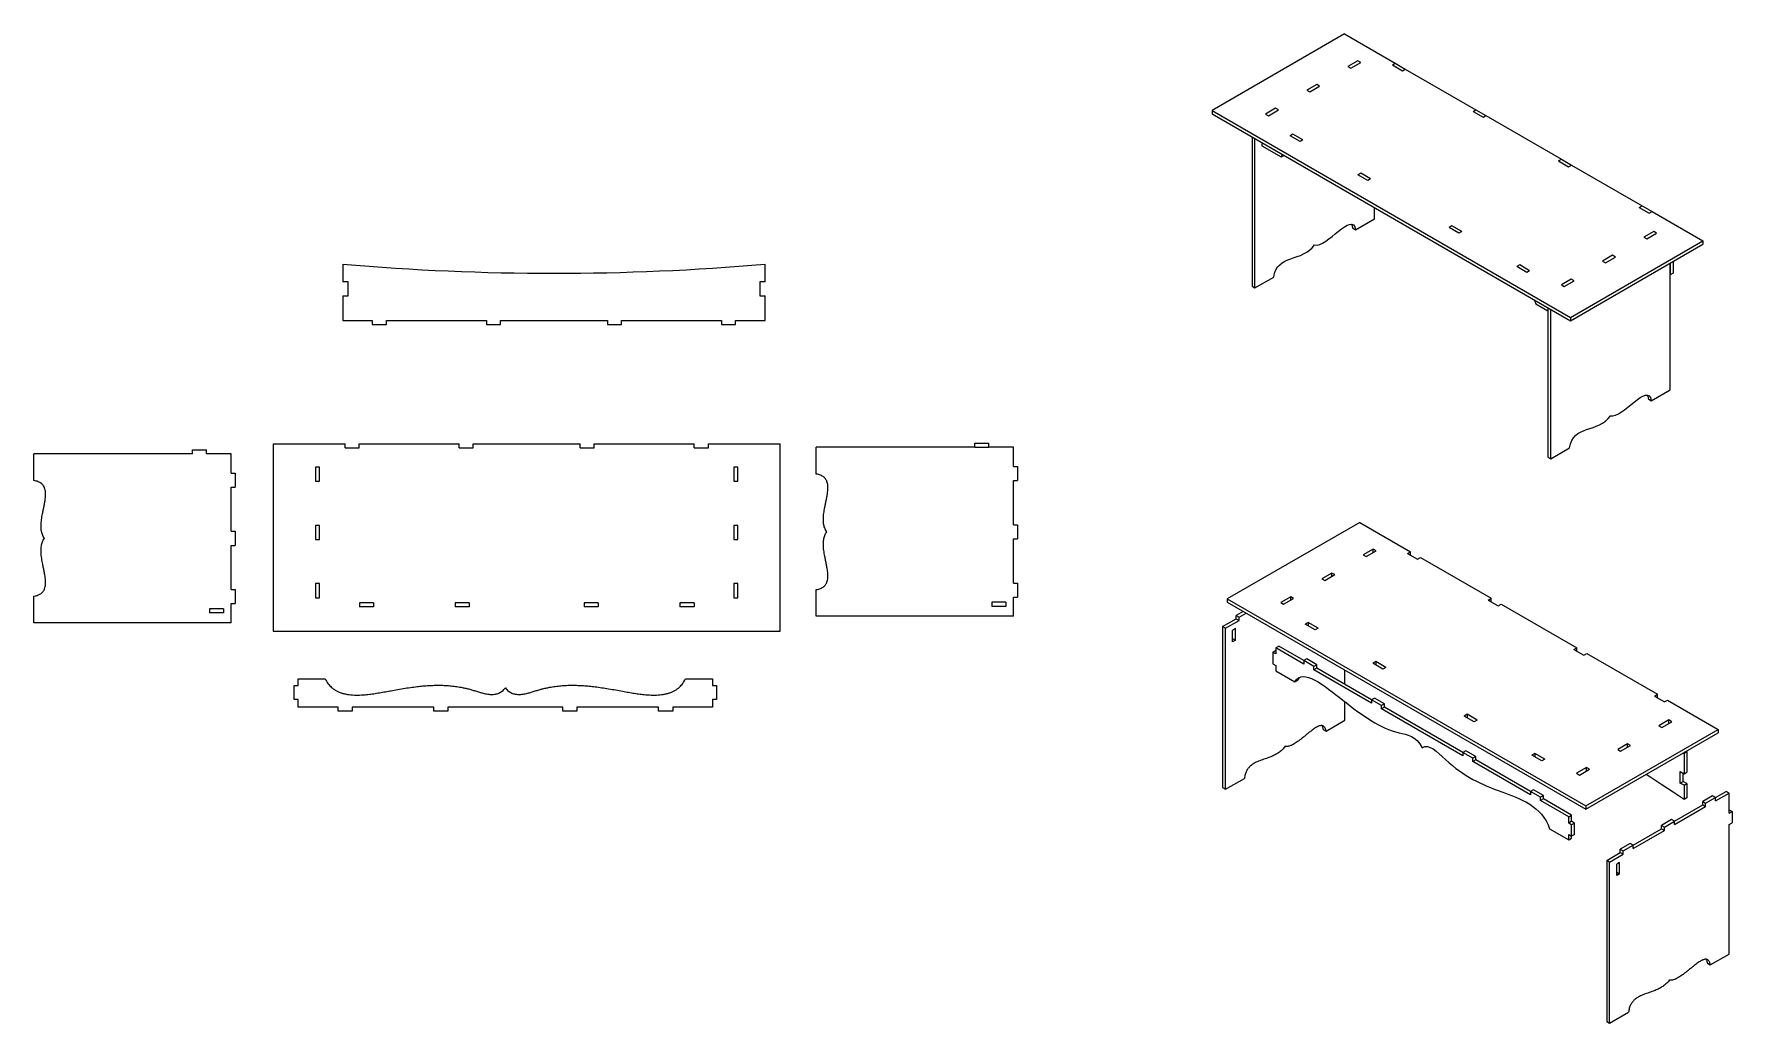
# Model space of a CAD drawing. Header units: millimetres. Extents: x -1606 to 4424, y -1775 to 1736.
import ezdxf

# ---------------------------------------------------------------- set-up
doc = ezdxf.new("R2010")
doc.units = ezdxf.units.MM

msp = doc.modelspace()

# ---------------------------------------------------------------- linework, layer by layer
at = {"color": 7, "linetype": 'Continuous', "lineweight": 15}
for p, q in [((3047.8, 1735.8), (2577.9, 1464.5)), ((3047.8, 1735.8), (3228.2, 1631.7)), ((3095.4, 1640.8), (3060, 1620.4)), ((3070.4, 1614.4), (3105.7, 1634.8)), ((3105.7, 1634.8), (3095.4, 1640.8)), ((3217.8, 1625.7), (3228.2, 1631.7)), ((3228.2, 1631.7), (3263.5, 1611.3)), ((3060, 1620.4), (3070.4, 1614.4)), ((3217.8, 1625.7), (3253.2, 1605.3)), ((3253.2, 1605.3), (3263.5, 1611.3)), ((3263.5, 1611.3), (3514.6, 1466.4)), ((2949.1, 1556.3), (2913.7, 1535.9)), ((2913.7, 1535.9), (2924.1, 1529.9)), ((2924.1, 1529.9), (2959.4, 1550.3)), ((2959.4, 1550.3), (2949.1, 1556.3)), ((2577.9, 1464.5), (3850.6, 729.7)), ((2577.9, 1464.5), (2577.9, 1452.5)), ((2577.9, 1452.5), (3850.6, 717.7)), ((2802.8, 1471.9), (2767.4, 1451.5)), ((2767.4, 1451.5), (2777.8, 1445.5)), ((2777.8, 1445.5), (2813.2, 1465.9)), ((2813.2, 1465.9), (2802.8, 1471.9)), ((3504.2, 1460.4), (3514.6, 1466.4)), ((3504.2, 1460.4), (3539.6, 1440)), ((3514.6, 1466.4), (3549.9, 1445.9)), ((3539.6, 1440), (3549.9, 1445.9)), ((3549.9, 1445.9), (3818.5, 1290.9)), ((2719.3, 1370.9), (2719.3, 840.1)), ((2729.6, 834.1), (2729.6, 1364.9)), ((2754.6, 1350.5), (2754.6, 1338.5)), ((2754.6, 1338.5), (2822.3, 1299.4)), ((2864.8, 1380.5), (2854.4, 1374.5)), ((2889.8, 1354.1), (2854.4, 1374.5)), ((2900.2, 1360.1), (2864.8, 1380.5)), ((2900.2, 1360.1), (2889.8, 1354.1)), ((2822.3, 1299.4), (2832.6, 1305.4)), ((3808.2, 1284.9), (3818.5, 1290.9)), ((3808.2, 1284.9), (3843.5, 1264.5)), ((3818.5, 1290.9), (3853.9, 1270.5)), ((3843.5, 1264.5), (3853.9, 1270.5)), ((3853.9, 1270.5), (4104.9, 1125.6)), ((3105.3, 1241.7), (3094.9, 1235.7)), ((3130.2, 1215.3), (3094.9, 1235.7)), ((3140.6, 1221.2), (3105.3, 1241.7)), ((3140.6, 1221.2), (3130.2, 1215.3)), ((3153.9, 1079.1), (3153.9, 1120)), ((4094.6, 1119.6), (4104.9, 1125.6)), ((4094.6, 1119.6), (4129.9, 1099.2)), ((4104.9, 1125.6), (4140.3, 1105.1)), ((4129.9, 1099.2), (4140.3, 1105.1)), ((4140.3, 1105.1), (4320.6, 1001)), ((3076.5, 1046.3), (3086.9, 1040.4)), ((3086.9, 1040.4), (3153.9, 1079.1)), ((3429.3, 1054.6), (3419, 1048.6)), ((3454.3, 1028.2), (3419, 1048.6)), ((3464.7, 1034.2), (3429.3, 1054.6)), ((3464.7, 1034.2), (3454.3, 1028.2)), ((4145.7, 1034.5), (4110.3, 1014)), ((4120.7, 1008.1), (4156, 1028.5)), ((4156, 1028.5), (4145.7, 1034.5)), ((3850.6, 729.7), (4320.6, 1001)), ((3850.6, 717.7), (4320.6, 989.1)), ((4110.3, 1014), (4120.7, 1008.1)), ((4320.6, 1001), (4320.6, 989.1)), ((-509.3, 918.8), (-509.3, 856.2)), ((990.7, 856.2), (990.7, 918.8)), ((3669.8, 915.8), (3659.4, 909.8)), ((3694.8, 889.4), (3659.4, 909.8)), ((3705.1, 895.4), (3669.8, 915.8)), ((3999.4, 950), (3964, 929.6)), ((3964, 929.6), (3974.4, 923.6)), ((3974.4, 923.6), (4009.7, 944)), ((4009.7, 944), (3999.4, 950)), ((4204.2, 472.7), (4204.2, 921.8)), ((4204.2, 921.8), (4204.2, 881)), ((4214.6, 927.8), (4214.6, 887)), ((-490.3, 856.2), (-509.3, 856.2)), ((-490.3, 806.2), (-490.3, 856.2)), ((990.7, 856.2), (971.6, 856.2)), ((971.6, 856.2), (971.6, 806.2)), ((2729.6, 834.1), (2796.7, 872.8)), ((3705.1, 895.4), (3694.8, 889.4)), ((3853.1, 865.6), (3817.7, 845.1)), ((3817.7, 845.1), (3828.1, 839.2)), ((3828.1, 839.2), (3863.5, 859.6)), ((3863.5, 859.6), (3853.1, 865.6)), ((4214.6, 887), (4204.2, 881)), ((-509.3, 806.2), (-509.3, 718.8)), ((-509.3, 806.2), (-490.3, 806.2)), ((971.6, 806.2), (990.7, 806.2)), ((990.7, 718.8), (990.7, 806.2)), ((2719.3, 840.1), (2729.6, 834.1)), ((3726.9, 777.2), (3769.6, 752.6)), ((3769.6, 764.5), (3769.6, 233.8)), ((3779.9, 227.8), (3779.9, 758.6)), ((3850.6, 729.7), (3850.6, 717.7)), ((-509.3, 718.8), (-404.3, 718.8)), ((-404.3, 718.8), (-404.3, 704.2)), ((-404.3, 704.2), (-354.3, 704.2)), ((-354.3, 718.8), (0.7, 718.8)), ((-354.3, 704.2), (-354.3, 718.8)), ((0.7, 718.8), (0.7, 704.2)), ((0.7, 704.2), (50.7, 704.2)), ((50.7, 704.2), (50.7, 718.8)), ((50.7, 718.8), (430.6, 718.8)), ((430.6, 718.8), (430.6, 704.2)), ((430.6, 704.2), (480.6, 704.2)), ((480.6, 718.8), (835.6, 718.8)), ((480.6, 704.2), (480.6, 718.8)), ((835.6, 718.8), (835.6, 704.2)), ((835.6, 704.2), (885.6, 704.2)), ((885.6, 718.8), (990.7, 718.8)), ((885.6, 704.2), (885.6, 718.8)), ((4126.8, 440), (4137.2, 434)), ((4137.2, 434), (4204.2, 472.7)), ((-1605.7, 150.4), (-1605.7, 245.2)), ((-1043.1, 245.2), (-1605.7, 245.2)), ((-1043.1, 245.2), (-1043.1, 259.9)), ((-1043.1, 259.9), (-993.1, 259.9)), ((-993.1, 245.2), (-993.1, 259.9)), ((-905.7, 245.2), (-993.1, 245.2)), ((-905.7, 177.1), (-905.7, 245.2)), ((-756, 280.9), (-756, -383.7)), ((-756, 280.9), (-500.9, 280.9)), ((-500.9, 266.3), (-500.9, 280.9)), ((-500.9, 266.3), (-450.9, 266.3)), ((-450.9, 266.3), (-450.9, 280.9)), ((-450.9, 280.9), (-95.9, 280.9)), ((-95.9, 266.3), (-95.9, 280.9)), ((-95.9, 266.3), (-45.9, 266.3)), ((-45.9, 266.3), (-45.9, 280.9)), ((-45.9, 280.9), (333.9, 280.9)), ((333.9, 266.3), (333.9, 280.9)), ((333.9, 266.3), (383.9, 266.3)), ((383.9, 266.3), (383.9, 280.9)), ((383.9, 280.9), (738.9, 280.9)), ((738.9, 266.3), (738.9, 280.9)), ((738.9, 266.3), (788.9, 266.3)), ((788.9, 280.9), (1044, 280.9)), ((788.9, 266.3), (788.9, 280.9)), ((1044, -383.7), (1044, 280.9)), ((1172.2, 173.6), (1172.2, 268.4)), ((1734.7, 268.4), (1172.2, 268.4)), ((1734.7, 268.4), (1734.7, 283)), ((1734.7, 283), (1784.7, 283)), ((1734.7, 268.4), (1784.7, 268.4)), ((1784.7, 268.4), (1784.7, 283)), ((1872.2, 268.4), (1784.7, 268.4)), ((1872.2, 200.3), (1872.2, 268.4)), ((3779.9, 227.8), (3847, 266.5)), ((-591.3, 198.1), (-606, 198.1)), ((-606, 198.1), (-606, 148.1)), ((-591.3, 148.1), (-591.3, 198.1)), ((879.3, 198.1), (879.3, 148.1)), ((894, 198.1), (879.3, 198.1)), ((894, 148.1), (894, 198.1)), ((1872.2, 200.3), (1886.8, 200.3)), ((1886.8, 200.3), (1886.8, 150.3)), ((3769.6, 233.8), (3779.9, 227.8)), ((-905.7, 177.1), (-891, 177.1)), ((-905.7, 127.1), (-891, 127.1)), ((-905.7, -29.8), (-905.7, 127.1)), ((-891, 177.1), (-891, 127.1)), ((-606, 148.1), (-591.3, 148.1)), ((879.3, 148.1), (894, 148.1)), ((1872.2, 150.3), (1886.8, 150.3)), ((1872.2, -6.6), (1872.2, 150.3)), ((3101.7, 1.7), (2631.7, -269.6)), ((3101.7, 1.7), (3282, -102.4)), ((-905.7, -29.8), (-891, -29.8)), ((-891, -29.8), (-891, -79.8)), ((-591.3, -8.7), (-606, -8.7)), ((-606, -8.7), (-606, -58.7)), ((-606, -58.7), (-591.3, -58.7)), ((-591.3, -58.7), (-591.3, -8.7)), ((879.3, -8.7), (879.3, -58.7)), ((894, -8.7), (879.3, -8.7)), ((879.3, -58.7), (894, -58.7)), ((894, -58.7), (894, -8.7)), ((1872.2, -6.6), (1886.8, -6.6)), ((1872.2, -56.6), (1886.8, -56.6)), ((1872.2, -213.5), (1872.2, -56.6)), ((1886.8, -6.6), (1886.8, -56.6)), ((-905.7, -236.6), (-905.7, -79.8)), ((-905.7, -79.8), (-891, -79.8)), ((3149.2, -93.3), (3113.9, -113.7)), ((3113.9, -113.7), (3124.2, -119.7)), ((3124.2, -119.7), (3159.6, -99.3)), ((3159.6, -99.3), (3149.2, -93.3)), ((3149.2, -105.3), (3149.2, -93.3)), ((3271.7, -108.4), (3282, -102.4)), ((3271.7, -108.4), (3307, -128.8)), ((3282, -114.4), (3282, -102.4)), ((3002.9, -177.8), (2967.6, -198.2)), ((3013.3, -183.7), (3002.9, -177.8)), ((3002.9, -189.7), (3002.9, -177.8)), ((3307, -128.8), (3317.4, -122.8)), ((3317.4, -122.8), (3568.4, -267.7)), ((-905.7, -236.6), (-891, -236.6)), ((-891, -236.6), (-891, -286.6)), ((-591.3, -215.6), (-606, -215.6)), ((-606, -215.6), (-606, -265.6)), ((-591.3, -265.6), (-591.3, -215.6)), ((894, -215.6), (879.3, -215.6)), ((879.3, -215.6), (879.3, -265.6)), ((894, -265.6), (894, -215.6)), ((1172.2, -331.6), (1172.2, -236.8)), ((1872.2, -213.5), (1886.8, -213.5)), ((1886.8, -213.5), (1886.8, -263.5)), ((2967.6, -198.2), (2977.9, -204.1)), ((2977.9, -204.1), (3013.3, -183.7)), ((-1605.7, -354.8), (-1605.7, -260)), ((-905.7, -286.6), (-891, -286.6)), ((-905.7, -354.8), (-905.7, -286.6)), ((-606, -265.6), (-591.3, -265.6)), ((-450.2, -283.7), (-450.2, -298.4)), ((-400.2, -283.7), (-450.2, -283.7)), ((-400.2, -298.4), (-450.2, -298.4)), ((-400.2, -283.7), (-400.2, -298.4)), ((-110.1, -283.7), (-110.1, -298.4)), ((-60.1, -283.7), (-110.1, -283.7)), ((-60.1, -298.4), (-110.1, -298.4)), ((-60.1, -283.7), (-60.1, -298.4)), ((348.1, -283.7), (348.1, -298.4)), ((398.1, -283.7), (348.1, -283.7)), ((398.1, -298.4), (348.1, -298.4)), ((398.1, -283.7), (398.1, -298.4)), ((688.2, -283.7), (688.2, -298.4)), ((738.2, -283.7), (688.2, -283.7)), ((738.2, -298.4), (688.2, -298.4)), ((738.2, -283.7), (738.2, -298.4)), ((879.3, -265.6), (894, -265.6)), ((1845.6, -281.6), (1795.6, -281.6)), ((1795.6, -281.6), (1795.6, -296.3)), ((1845.6, -296.3), (1795.6, -296.3)), ((1845.6, -281.6), (1845.6, -296.3)), ((1872.2, -331.6), (1872.2, -263.5)), ((1872.2, -263.5), (1886.8, -263.5)), ((2631.7, -269.6), (2631.7, -281.6)), ((2631.7, -269.6), (3904.5, -1004.4)), ((2631.7, -281.6), (3904.5, -1016.3)), ((2856.7, -262.2), (2821.3, -282.6)), ((2821.3, -282.6), (2831.7, -288.6)), ((2831.7, -288.6), (2867, -268.2)), ((2867, -268.2), (2856.7, -262.2)), ((2856.7, -274.2), (2856.7, -262.2)), ((3558.1, -273.7), (3568.4, -267.7)), ((3558.1, -273.7), (3593.4, -294.1)), ((3568.4, -279.7), (3568.4, -267.7)), ((3593.4, -294.1), (3603.8, -288.1)), ((3603.8, -288.1), (3872.4, -443.2)), ((-905.7, -354.8), (-1605.7, -354.8)), ((-932.2, -304.8), (-982.2, -304.8)), ((-982.2, -304.8), (-982.2, -319.4)), ((-932.2, -319.4), (-982.2, -319.4)), ((-932.2, -304.8), (-932.2, -319.4)), ((1872.2, -331.6), (1172.2, -331.6)), ((2614.7, -368.1), (2662.9, -340.3)), ((2625.1, -374.1), (2673.2, -346.3)), ((2687.8, -314), (2662.9, -328.4)), ((2662.9, -328.4), (2673.2, -334.4)), ((2662.9, -340.3), (2662.9, -328.4)), ((2662.9, -340.3), (2673.2, -346.3)), ((2673.2, -334.4), (2698.2, -319.9)), ((2673.2, -346.3), (2673.2, -334.4)), ((2918.7, -353.6), (2908.3, -359.6)), ((2943.6, -380), (2908.3, -359.6)), ((2954, -374), (2918.7, -353.6)), ((2918.7, -353.6), (2918.7, -365.6)), ((-756, -383.7), (1044, -383.7)), ((2614.7, -368.1), (2614.7, -939.7)), ((2625.1, -374.1), (2614.7, -368.1)), ((2625.1, -945.7), (2625.1, -374.1)), ((2660.4, -375.4), (2650.1, -381.4)), ((2650.1, -422.2), (2650.1, -381.4)), ((2650.1, -410.3), (2660.4, -416.2)), ((2660.4, -416.2), (2650.1, -422.2)), ((2660.4, -416.2), (2660.4, -375.4)), ((2954, -374), (2943.6, -380)), ((2803.9, -453), (2793.6, -459)), ((2793.6, -459), (2793.6, -499.8)), ((2803.9, -464.9), (2793.6, -459)), ((2803.9, -443.2), (2814.3, -437.3)), ((2903.7, -500.9), (2803.9, -443.2)), ((2803.9, -443.2), (2803.9, -464.9)), ((2903.7, -488.9), (2814.3, -437.3)), ((3862, -449.2), (3872.4, -443.2)), ((3862, -449.2), (3897.4, -469.6)), ((3872.4, -455.2), (3872.4, -443.2)), ((3897.4, -469.6), (3907.7, -463.6)), ((3907.7, -463.6), (4158.8, -608.5)), ((2793.6, -499.8), (2803.9, -505.8)), ((2803.9, -505.8), (2803.9, -524.9)), ((2803.9, -524.9), (2871.6, -563.9)), ((2914.1, -482.9), (2903.7, -488.9)), ((2903.7, -488.9), (2903.7, -500.9)), ((2939.1, -509.3), (2903.7, -488.9)), ((2949.4, -503.3), (2914.1, -482.9)), ((2949.4, -503.3), (2939.1, -509.3)), ((2939.1, -521.3), (2939.1, -509.3)), ((2949.4, -515.3), (2939.1, -521.3)), ((3144.2, -639.7), (2939.1, -521.3)), ((2949.4, -515.3), (2949.4, -503.3)), ((3144.2, -627.7), (2949.4, -515.3)), ((3049.3, -573), (3049.3, -522.7)), ((3159.1, -492.4), (3148.7, -498.4)), ((3184.1, -518.8), (3148.7, -498.4)), ((3194.5, -512.8), (3159.1, -492.4)), ((3159.1, -492.4), (3159.1, -504.4)), ((3194.5, -512.8), (3184.1, -518.8)), ((-681.9, -627.1), (-681.9, -577.1)), ((-681.9, -577.1), (-667.2, -577.1)), ((-667.2, -577.1), (-667.2, -553.7)), ((-667.2, -553.7), (-571.5, -553.7)), ((707.8, -553.7), (803.5, -553.7)), ((803.5, -553.7), (803.5, -577.1)), ((803.5, -577.1), (818.1, -577.1)), ((818.1, -577.1), (818.1, -627.1)), ((2871.6, -563.9), (2881.9, -558)), ((-667.2, -627.1), (-681.9, -627.1)), ((-667.2, -653.7), (-667.2, -627.1)), ((-526, -653.7), (-667.2, -653.7)), ((-526, -668.4), (-526, -653.7)), ((-476, -653.7), (-476, -668.4)), ((-186, -653.7), (-476, -653.7)), ((-186, -668.4), (-186, -653.7)), ((272.3, -653.7), (-136, -653.7)), ((-136, -653.7), (-136, -668.4)), ((272.3, -668.4), (272.3, -653.7)), ((612.3, -653.7), (322.3, -653.7)), ((322.3, -653.7), (322.3, -668.4)), ((612.3, -668.4), (612.3, -653.7)), ((803.5, -653.7), (662.3, -653.7)), ((662.3, -653.7), (662.3, -668.4)), ((818.1, -627.1), (803.5, -627.1)), ((803.5, -627.1), (803.5, -653.7)), ((3049.3, -700.8), (3049.3, -634.9)), ((3154.5, -621.7), (3144.2, -627.7)), ((3144.2, -627.7), (3144.2, -639.7)), ((3179.5, -648.1), (3144.2, -627.7)), ((3189.9, -642.1), (3154.5, -621.7)), ((3189.9, -642.1), (3179.5, -648.1)), ((3179.5, -660.1), (3179.5, -648.1)), ((3189.9, -654.1), (3179.5, -660.1)), ((3468.2, -826.7), (3179.5, -660.1)), ((3189.9, -654.1), (3189.9, -642.1)), ((3468.2, -814.8), (3189.9, -654.1)), ((4148.4, -614.5), (4158.8, -608.5)), ((4148.4, -614.5), (4183.8, -634.9)), ((4158.8, -620.5), (4158.8, -608.5)), ((4183.8, -634.9), (4194.1, -628.9)), ((4194.1, -628.9), (4374.5, -733.1)), ((-476, -668.4), (-526, -668.4)), ((-136, -668.4), (-186, -668.4)), ((322.3, -668.4), (272.3, -668.4)), ((662.3, -668.4), (612.3, -668.4)), ((2982.3, -739.5), (3049.3, -700.8)), ((3483.2, -679.5), (3472.8, -685.5)), ((3508.2, -705.9), (3472.8, -685.5)), ((3518.5, -699.9), (3483.2, -679.5)), ((3483.2, -679.5), (3483.2, -691.5)), ((3518.5, -699.9), (3508.2, -705.9)), ((4199.5, -699.6), (4164.2, -720)), ((4164.2, -720), (4174.5, -726)), ((4174.5, -726), (4209.9, -705.6)), ((4209.9, -705.6), (4199.5, -699.6)), ((4199.5, -711.6), (4199.5, -699.6)), ((2971.9, -733.5), (2982.3, -739.5)), ((3904.5, -1004.4), (4374.5, -733.1)), ((3904.5, -1016.3), (4374.5, -745)), ((4374.5, -733.1), (4374.5, -745)), ((3323.9, -798.8), (3330.4, -795)), ((3478.6, -808.8), (3468.2, -814.8)), ((3468.2, -814.8), (3468.2, -826.7)), ((3503.6, -835.2), (3468.2, -814.8)), ((3514, -829.2), (3478.6, -808.8)), ((3514, -829.2), (3503.6, -835.2)), ((3503.6, -847.2), (3503.6, -835.2)), ((3514, -841.2), (3503.6, -847.2)), ((3514, -841.2), (3514, -829.2)), ((3708.7, -953.6), (3514, -841.2)), ((3723.6, -818.3), (3713.3, -824.3)), ((3748.6, -844.7), (3713.3, -824.3)), ((3759, -838.7), (3723.6, -818.3)), ((3723.6, -818.3), (3723.6, -830.3)), ((3759, -838.7), (3748.6, -844.7)), ((4053.2, -784.1), (4017.9, -804.5)), ((4017.9, -804.5), (4028.2, -810.5)), ((4028.2, -810.5), (4063.6, -790.1)), ((4063.6, -790.1), (4053.2, -784.1)), ((4053.2, -796), (4053.2, -784.1)), ((4249.8, -817), (4253.5, -819.1)), ((4263.8, -813.1), (4253.5, -819.1)), ((4253.5, -819.1), (4253.5, -890.5)), ((4260.2, -811), (4263.8, -813.1)), ((4263.8, -813.1), (4263.8, -884.5)), ((3708.7, -965.6), (3503.6, -847.2)), ((3907, -868.5), (3871.6, -888.9)), ((3871.6, -888.9), (3882, -894.9)), ((3882, -894.9), (3917.3, -874.5)), ((3917.3, -874.5), (3907, -868.5)), ((3907, -880.5), (3907, -868.5)), ((4240, -923.5), (4240, -882.7)), ((4240, -882.7), (4253.5, -890.5)), ((4250.4, -917.5), (4250.4, -888.7)), ((4253.5, -890.5), (4263.8, -884.5)), ((2614.7, -939.7), (2625.1, -945.7)), ((2625.1, -945.7), (2692.1, -907)), ((3719.1, -947.6), (3708.7, -953.6)), ((3708.7, -953.6), (3708.7, -965.6)), ((3744, -974), (3708.7, -953.6)), ((3754.4, -968), (3719.1, -947.6)), ((4240, -923.5), (4250.4, -917.5)), ((4253.5, -931.3), (4240, -923.5)), ((4263.8, -925.3), (4250.4, -917.5)), ((4253.5, -931.3), (4263.8, -925.3)), ((4253.5, -931.3), (4253.5, -982.4)), ((4263.8, -925.3), (4263.8, -976.4)), ((4365.3, -974.8), (4403.1, -952.9)), ((4365.3, -986.7), (4413.4, -958.9)), ((4413.4, -958.9), (4403.1, -952.9)), ((4413.4, -1030.3), (4413.4, -958.9)), ((3754.4, -968), (3744, -974)), ((3744, -986), (3744, -974)), ((3754.4, -980), (3744, -986)), ((3843.9, -1043.6), (3744, -986)), ((3754.4, -980), (3754.4, -968)), ((3854.2, -1037.6), (3754.4, -980)), ((3904.5, -1004.4), (3904.5, -1016.3)), ((4219, -1059.2), (4319.6, -1001.2)), ((4219, -1071.2), (4329.9, -1007.1)), ((4263.8, -976.4), (4253.5, -982.4)), ((4354.9, -968.8), (4319.6, -989.2)), ((4319.6, -989.2), (4329.9, -995.2)), ((4319.6, -1001.2), (4319.6, -989.2)), ((4319.6, -1001.2), (4329.9, -1007.1)), ((4329.9, -995.2), (4365.3, -974.8)), ((4329.9, -1007.1), (4329.9, -995.2)), ((4365.3, -974.8), (4354.9, -968.8)), ((4365.3, -986.7), (4365.3, -974.8)), ((4413.4, -1018.3), (4423.8, -1024.3)), ((4413.4, -1030.3), (4423.8, -1024.3)), ((4423.8, -1024.3), (4423.8, -1065.1)), ((3843.9, -1043.6), (3854.2, -1037.6)), ((3843.9, -1065.3), (3843.9, -1043.6)), ((3854.2, -1059.3), (3843.9, -1065.3)), ((3854.2, -1071.3), (3843.9, -1065.3)), ((3854.2, -1059.3), (3854.2, -1037.6)), ((3864.6, -1065.3), (3854.2, -1059.3)), ((3864.6, -1065.3), (3854.2, -1071.3)), ((3854.2, -1112.1), (3854.2, -1071.3)), ((3864.6, -1106.1), (3864.6, -1065.3)), ((4208.6, -1053.2), (4173.3, -1073.6)), ((4173.3, -1073.6), (4183.6, -1079.6)), ((4173.3, -1085.6), (4173.3, -1073.6)), ((4183.6, -1079.6), (4219, -1059.2)), ((4183.6, -1091.6), (4183.6, -1079.6)), ((4219, -1059.2), (4208.6, -1053.2)), ((4219, -1071.2), (4219, -1059.2)), ((4413.4, -1071.1), (4423.8, -1065.1)), ((4413.4, -1530.5), (4413.4, -1071.1)), ((3776.2, -1086.2), (3843.9, -1125.2)), ((3843.9, -1106.1), (3854.2, -1112.1)), ((3843.9, -1125.2), (3843.9, -1106.1)), ((3843.9, -1125.2), (3854.2, -1119.3)), ((3864.6, -1106.1), (3854.2, -1112.1)), ((3854.2, -1119.3), (3854.2, -1112.1)), ((4062.3, -1137.7), (4027, -1158.1)), ((4037.4, -1164.1), (4072.7, -1143.7)), ((4072.7, -1143.7), (4062.3, -1137.7)), ((4072.7, -1143.7), (4173.3, -1085.6)), ((4072.7, -1155.6), (4183.6, -1091.6)), ((4072.7, -1155.6), (4072.7, -1143.7)), ((4173.3, -1085.6), (4183.6, -1091.6)), ((3978.8, -1197.9), (4027, -1170)), ((3989.2, -1203.8), (3978.8, -1197.9)), ((3978.8, -1197.9), (3978.8, -1769.4)), ((3989.2, -1203.8), (4037.4, -1176)), ((3989.2, -1775.4), (3989.2, -1203.8)), ((4024.5, -1205.1), (4014.2, -1211.1)), ((4024.5, -1245.9), (4024.5, -1205.1)), ((4027, -1158.1), (4037.4, -1164.1)), ((4027, -1170), (4027, -1158.1)), ((4027, -1170), (4037.4, -1176)), ((4037.4, -1176), (4037.4, -1164.1)), ((4014.2, -1251.9), (4014.2, -1211.1)), ((4014.2, -1240), (4024.5, -1245.9)), ((4024.5, -1245.9), (4014.2, -1251.9)), ((4336.1, -1563.2), (4346.4, -1569.2)), ((4346.4, -1569.2), (4413.4, -1530.5)), ((3989.2, -1775.4), (4056.2, -1736.7)), ((3978.8, -1769.4), (3989.2, -1775.4))]:
    msp.add_line(p, q, dxfattribs=at)
at = {"color": 7, "linetype": 'Continuous', "lineweight": 15, "flags": 128}
msp.add_lwpolyline([(4253.5, -982.4), (4214.3, -956), (4175.1, -929.8), (4135.8, -904), (4118.6, -892.7)], dxfattribs=at)
at = {"color": 7, "linetype": 'Continuous', "lineweight": 15}
msp.add_arc((240.7, 9554.8), 8668.5, 265.03656, 274.96344, dxfattribs=at)
for points, knots in [([(2822.3, 1299.4), (2823.3, 1301.2), (2825.2, 1304.3), (2827.5, 1306.8), (2828.5, 1307.8)], [0, 0, 0, 0, 0.565574, 1, 1, 1, 1]), ([(3071.8, 1060.5), (3072.4, 1059.4), (3073.9, 1057), (3075.5, 1052.2), (3076.1, 1048.4), (3076.5, 1046.3)], [0, 0, 0, 0, 0.273898, 0.617014, 1, 1, 1, 1]), ([(3720.7, 792.7), (3721.8, 790.5), (3724.1, 785.3), (3725.9, 780.1), (3726.9, 777.2)], [0, 0, 0, 0, 0.444047, 1, 1, 1, 1]), ([(4122.1, 454.2), (4122.7, 453.1), (4124.2, 450.7), (4125.8, 445.9), (4126.4, 442), (4126.8, 440)], [0, 0, 0, 0, 0.273898, 0.617014, 1, 1, 1, 1]), ([(-1568.5, -54.8), (-1570, -52.6), (-1572.9, -48.3), (-1576, -41.2), (-1578.3, -33.7), (-1579.8, -25.8), (-1580.5, -17.6), (-1580.7, -8.6), (-1580.1, 1.1), (-1578.9, 11.5), (-1577.3, 22.1), (-1575.2, 33.7), (-1572.6, 46.3), (-1569.8, 59.7), (-1567.4, 72.8), (-1565.6, 84.6), (-1564.6, 95), (-1564.4, 104), (-1565, 112.6), (-1566.5, 119.9), (-1568.6, 126.1), (-1571.3, 131.2), (-1574.8, 135.9), (-1579.1, 140), (-1584.4, 143.6), (-1590.5, 146.6), (-1597.7, 149), (-1602.9, 149.9), (-1605.7, 150.4)], [0, 0, 0, 0, 0.0336761, 0.0671073, 0.1008598, 0.1353257, 0.1707343, 0.2071775, 0.2514254, 0.2969089, 0.3433393, 0.3903504, 0.4503632, 0.5097258, 0.5675137, 0.6228614, 0.6641633, 0.7032739, 0.7401185, 0.774869, 0.8001183, 0.8248555, 0.8496333, 0.8751415, 0.902156, 0.9314731, 0.9638552, 1, 1, 1, 1]), ([(1209.3, -31.6), (1207.8, -29.5), (1204.9, -25.2), (1201.8, -18), (1199.5, -10.5), (1198, -2.6), (1197.3, 5.5), (1197.2, 14.5), (1197.7, 24.2), (1198.9, 34.7), (1200.5, 45.3), (1202.7, 56.9), (1205.2, 69.5), (1208, 82.8), (1210.5, 95.9), (1212.3, 107.7), (1213.2, 118.1), (1213.5, 127.2), (1212.8, 135.7), (1211.4, 143.1), (1209.2, 149.2), (1206.5, 154.4), (1203, 159), (1198.7, 163.2), (1193.5, 166.8), (1187.3, 169.7), (1180.1, 172.1), (1174.9, 173.1), (1172.2, 173.6)], [0, 0, 0, 0, 0.0336761, 0.0671073, 0.1008598, 0.1353257, 0.1707343, 0.2071775, 0.2514254, 0.2969089, 0.3433393, 0.3903504, 0.4503632, 0.5097258, 0.5675137, 0.6228614, 0.6641633, 0.7032739, 0.7401185, 0.774869, 0.8001183, 0.8248555, 0.8496333, 0.8751415, 0.902156, 0.9314731, 0.9638552, 1, 1, 1, 1]), ([(-1605.7, -260), (-1602.9, -259.5), (-1597.7, -258.5), (-1590.5, -256.1), (-1584.4, -253.1), (-1579.1, -249.6), (-1574.8, -245.4), (-1571.3, -240.8), (-1568.6, -235.6), (-1566.4, -229.4), (-1565, -222), (-1564.4, -213.3), (-1564.6, -204), (-1565.6, -194.3), (-1567.2, -183.1), (-1569.6, -170.5), (-1572.5, -156.5), (-1575.1, -143.4), (-1577.3, -131.5), (-1579, -120.7), (-1580.2, -110.1), (-1580.7, -99.7), (-1580.5, -90.3), (-1579.5, -81.9), (-1578, -74.6), (-1575.7, -67.5), (-1572.7, -60.8), (-1569.9, -56.8), (-1568.5, -54.8)], [0, 0, 0, 0, 0.036145, 0.068527, 0.097844, 0.124858, 0.150366, 0.175144, 0.199881, 0.22513, 0.260529, 0.298105, 0.338031, 0.380218, 0.424409, 0.484685, 0.546784, 0.609646, 0.657507, 0.704759, 0.751017, 0.795981, 0.839476, 0.872621, 0.904961, 0.936715, 0.968233, 1, 1, 1, 1]), ([(1172.2, -236.8), (1174.9, -236.3), (1180.1, -235.4), (1187.3, -233), (1193.5, -230), (1198.7, -226.4), (1203, -222.3), (1206.5, -217.6), (1209.2, -212.5), (1211.4, -206.3), (1212.9, -198.8), (1213.5, -190.1), (1213.2, -180.9), (1212.3, -171.2), (1210.6, -160), (1208.2, -147.3), (1205.4, -133.4), (1202.7, -120.3), (1200.5, -108.3), (1198.8, -97.5), (1197.7, -86.9), (1197.1, -76.5), (1197.4, -67.1), (1198.3, -58.8), (1199.8, -51.4), (1202.1, -44.4), (1205.2, -37.7), (1207.9, -33.7), (1209.3, -31.6)], [0, 0, 0, 0, 0.0361446, 0.0685266, 0.0978435, 0.1248578, 0.1503659, 0.1751437, 0.1998807, 0.2251299, 0.2605293, 0.2981052, 0.3380306, 0.380218, 0.4244086, 0.4846853, 0.5467844, 0.6096458, 0.6575072, 0.7047592, 0.7510173, 0.7959814, 0.8394763, 0.8726205, 0.9049609, 0.9367152, 0.9682325, 1, 1, 1, 1]), ([(2871.6, -563.9), (2899.8, -513.8), (3060.6, -647.8), (3201.1, -748), (3301.2, -754), (3323.9, -798.8)], [0, 0, 0, 0, 0.383547, 0.812001, 1, 1, 1, 1]), ([(-571.5, -553.7), (-570.1, -556.6), (-567.1, -562.2), (-561.9, -569.9), (-556.3, -576.8), (-550.1, -583), (-542.9, -589.1), (-534.3, -594.8), (-524.4, -599.8), (-513.9, -603.8), (-503, -606.8), (-491.7, -609), (-480.1, -610.4), (-468, -611.1), (-455.6, -611.3), (-443, -610.8), (-427.6, -609.7), (-409.5, -607.7), (-388.8, -604.7), (-368, -601.1), (-347.3, -597.4), (-324.9, -593.3), (-301, -589.1), (-275.6, -585), (-252, -581.8), (-230, -579.3), (-209.5, -577.5), (-189.2, -576.5), (-169.1, -576.1), (-149.1, -576.6), (-129, -577.9), (-109, -580.2), (-91.1, -583), (-75.4, -586.3), (-61.8, -589.5), (-48.1, -593.3), (-34.4, -597.6), (-20.7, -601.8), (-8.7, -605), (1.3, -607.2), (9.4, -608.4), (17.3, -609), (25.2, -608.9), (32.5, -607.9), (39.2, -606.3), (45.4, -603.9), (51.4, -600.8), (57.3, -596.8), (63, -591.8), (66.4, -587.9), (68.1, -585.9)], [0, 0, 0, 0, 0.014351, 0.028075, 0.041308, 0.054187, 0.066839, 0.083255, 0.099708, 0.116378, 0.132949, 0.149929, 0.167362, 0.185262, 0.203617, 0.222397, 0.241555, 0.27221, 0.303379, 0.334748, 0.365986, 0.396745, 0.435962, 0.474049, 0.511146, 0.542095, 0.572539, 0.60259, 0.632374, 0.662027, 0.691699, 0.72155, 0.751753, 0.772174, 0.79289, 0.813956, 0.835357, 0.856787, 0.877879, 0.890251, 0.902361, 0.914205, 0.925821, 0.937299, 0.946869, 0.95657, 0.966553, 0.976993, 0.988077, 1, 1, 1, 1]), ([(68.1, -585.9), (69.9, -587.9), (73.3, -591.8), (79, -596.8), (84.9, -600.8), (90.9, -603.9), (97.1, -606.3), (103.8, -607.9), (111.1, -608.9), (118.9, -609), (126.9, -608.4), (135, -607.2), (145, -605), (157, -601.8), (170.7, -597.6), (184.4, -593.3), (198.1, -589.5), (211.7, -586.3), (227.4, -583), (245.3, -580.2), (265.3, -577.9), (285.3, -576.6), (305.4, -576.1), (325.5, -576.5), (345.8, -577.5), (366.3, -579.3), (387.9, -581.7), (410.7, -584.9), (434.9, -588.7), (459.8, -593), (483.3, -597.3), (505.4, -601.3), (525.8, -604.8), (546.2, -607.7), (564, -609.7), (579.3, -610.8), (591.9, -611.3), (604.3, -611.1), (616.4, -610.4), (628, -609), (639.3, -606.8), (650, -603.8), (660.2, -600), (669.7, -595.2), (678.7, -589.5), (686.3, -583.2), (692.9, -576.5), (698.4, -569.6), (703.5, -562), (706.4, -556.5), (707.8, -553.7)], [0, 0, 0, 0, 0.011923, 0.023007, 0.033447, 0.04343, 0.053131, 0.062701, 0.074179, 0.085795, 0.097639, 0.109749, 0.122121, 0.143213, 0.164643, 0.186044, 0.20711, 0.227826, 0.248247, 0.27845, 0.308301, 0.337973, 0.367626, 0.39741, 0.427461, 0.457905, 0.488854, 0.524245, 0.560531, 0.597836, 0.636234, 0.666932, 0.69774, 0.728342, 0.758445, 0.777603, 0.796383, 0.814738, 0.832638, 0.850071, 0.867051, 0.883622, 0.89954, 0.915255, 0.930919, 0.946723, 0.95939, 0.972406, 0.985899, 1, 1, 1, 1]), ([(2881.9, -558), (2883, -556.2), (2885.1, -552.9), (2887.9, -549.4), (2889.8, -547.9), (2890.4, -547.5)], [0, 0, 0, 0, 0.433975, 0.848956, 1, 1, 1, 1]), ([(2982.3, -739.5), (2981.9, -737.4), (2981.3, -733.6), (2979.6, -728.7), (2977.5, -724.9), (2974.9, -722.1), (2972, -720.2), (2968.7, -719.3), (2965.1, -719.2), (2960.7, -719.9), (2955.4, -721.8), (2949.3, -724.8), (2942.7, -728.8), (2935.9, -733.5), (2927.9, -739.5), (2919, -746.5), (2909.1, -754.6), (2899.9, -762.1), (2891.4, -768.8), (2883.8, -774.6), (2876.3, -779.8), (2868.9, -784.5), (2862.3, -788.2), (2856.4, -790.8), (2851.2, -792.6), (2846.2, -793.6), (2841.5, -793.8), (2838.6, -793.2), (2837.2, -792.9)], [0, 0, 0, 0, 0.036145, 0.068527, 0.097844, 0.124858, 0.150366, 0.175144, 0.199881, 0.22513, 0.260529, 0.298105, 0.338031, 0.380218, 0.424409, 0.484685, 0.546784, 0.609646, 0.657507, 0.704759, 0.751017, 0.795981, 0.839476, 0.872621, 0.904961, 0.936715, 0.968233, 1, 1, 1, 1]), ([(2967.2, -719.4), (2967.8, -720.4), (2969.3, -722.8), (2970.9, -727.6), (2971.6, -731.5), (2971.9, -733.5)], [0, 0, 0, 0, 0.273898, 0.617014, 1, 1, 1, 1]), ([(3323.9, -798.8), (3346.6, -780.2), (3446.7, -889.8), (3587.1, -951.7), (3748, -1003.5), (3776.2, -1086.2)], [0, 0, 0, 0, 0.187999, 0.616453, 1, 1, 1, 1]), ([(2837.2, -792.9), (2835.7, -795), (2832.6, -799.1), (2827.6, -804.6), (2822.3, -809.5), (2816.7, -813.9), (2810.9, -817.9), (2804.6, -821.6), (2797.7, -825.2), (2790.3, -828.5), (2782.8, -831.5), (2774.6, -834.5), (2765.7, -837.5), (2756.2, -840.7), (2747, -844), (2738.7, -847.4), (2731.3, -850.8), (2724.9, -854.4), (2718.9, -858.3), (2713.7, -862.5), (2709.3, -866.8), (2705.7, -871.1), (2702.4, -875.9), (2699.4, -881.1), (2696.9, -886.8), (2694.8, -893.1), (2693.1, -899.9), (2692.4, -904.6), (2692.1, -907)], [0, 0, 0, 0, 0.0336761, 0.0671073, 0.1008598, 0.1353257, 0.1707343, 0.2071775, 0.2514254, 0.2969089, 0.3433393, 0.3903504, 0.4503632, 0.5097258, 0.5675137, 0.6228614, 0.6641633, 0.7032739, 0.7401185, 0.774869, 0.8001183, 0.8248555, 0.8496333, 0.8751415, 0.902156, 0.9314731, 0.9638552, 1, 1, 1, 1]), ([(4346.4, -1569.2), (4346.1, -1567.2), (4345.4, -1563.3), (4343.7, -1558.4), (4341.6, -1554.6), (4339.1, -1551.8), (4336.1, -1549.9), (4332.8, -1549), (4329.2, -1548.9), (4324.8, -1549.6), (4319.5, -1551.5), (4313.4, -1554.5), (4306.8, -1558.5), (4300, -1563.3), (4292.1, -1569.2), (4283.1, -1576.3), (4273.2, -1584.3), (4264, -1591.8), (4255.5, -1598.5), (4247.9, -1604.3), (4240.4, -1609.6), (4233.1, -1614.2), (4226.4, -1617.9), (4220.5, -1620.5), (4215.3, -1622.3), (4210.3, -1623.3), (4205.6, -1623.5), (4202.7, -1622.9), (4201.3, -1622.6)], [0, 0, 0, 0, 0.036145, 0.068527, 0.097844, 0.124858, 0.150366, 0.175144, 0.199881, 0.22513, 0.260529, 0.298105, 0.338031, 0.380218, 0.424409, 0.484685, 0.546784, 0.609646, 0.657507, 0.704759, 0.751017, 0.795981, 0.839476, 0.872621, 0.904961, 0.936715, 0.968233, 1, 1, 1, 1]), ([(4331.3, -1549.1), (4332, -1550.1), (4333.4, -1552.6), (4335, -1557.3), (4335.7, -1561.2), (4336.1, -1563.2)], [0, 0, 0, 0, 0.273898, 0.617014, 1, 1, 1, 1]), ([(4201.3, -1622.6), (4199.8, -1624.7), (4196.8, -1628.8), (4191.7, -1634.3), (4186.4, -1639.3), (4180.8, -1643.7), (4175, -1647.6), (4168.7, -1651.4), (4161.8, -1654.9), (4154.4, -1658.2), (4147, -1661.2), (4138.7, -1664.2), (4129.8, -1667.2), (4120.4, -1670.4), (4111.1, -1673.7), (4102.8, -1677.1), (4095.4, -1680.6), (4089, -1684.1), (4083, -1688), (4077.8, -1692.2), (4073.4, -1696.5), (4069.8, -1700.8), (4066.5, -1705.6), (4063.6, -1710.8), (4061, -1716.5), (4058.9, -1722.8), (4057.3, -1729.6), (4056.6, -1734.3), (4056.2, -1736.7)], [0, 0, 0, 0, 0.033676, 0.067107, 0.10086, 0.135326, 0.170734, 0.207178, 0.251425, 0.296909, 0.343339, 0.39035, 0.450363, 0.509726, 0.567514, 0.622861, 0.664163, 0.703274, 0.740119, 0.774869, 0.800118, 0.824855, 0.849633, 0.875142, 0.902156, 0.931473, 0.963855, 1, 1, 1, 1])]:
    msp.add_open_spline(points, degree=3, knots=knots, dxfattribs=at)
for points in [[(2941.8, 986.9), (2984.4, 975.1), (3076.3, 1110.4), (3086.9, 1040.4)], [(2796.7, 872.8), (2807.2, 955), (2899.1, 925.8), (2941.8, 986.9)], [(3992.1, 380.6), (4034.7, 368.8), (4126.6, 504.1), (4137.2, 434)], [(3847, 266.5), (3857.5, 348.7), (3949.4, 319.5), (3992.1, 380.6)]]:
    msp.add_open_spline(points, degree=3, dxfattribs=at)

doc.saveas('drawing.dxf')
